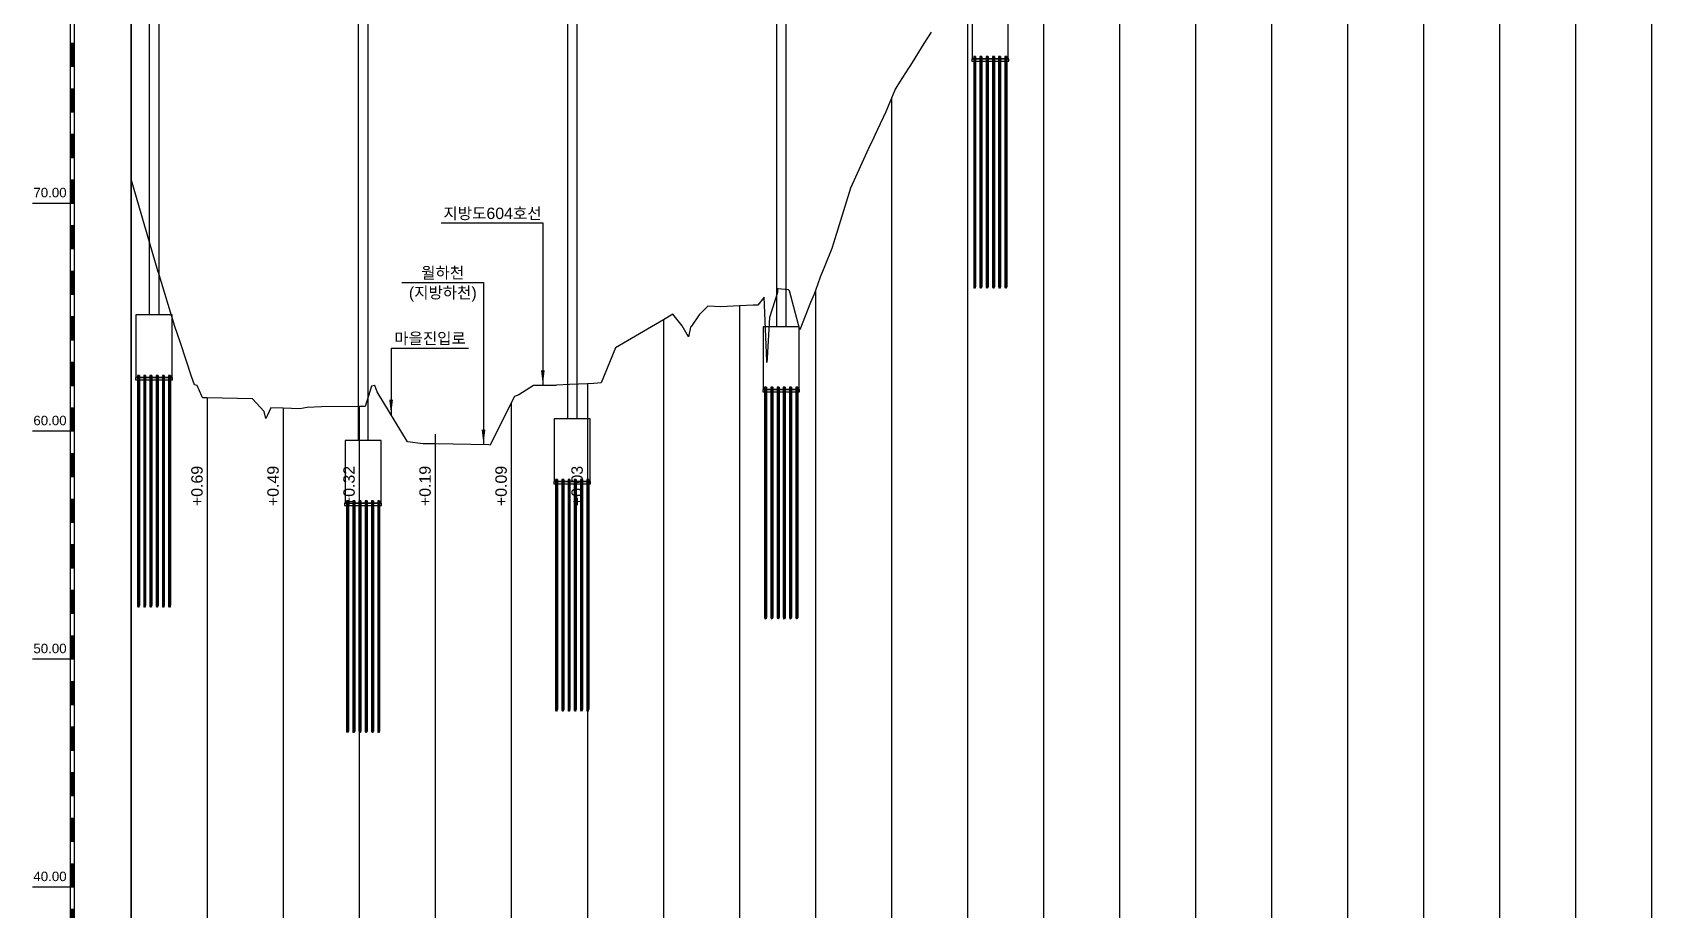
# Model space of a CAD drawing. Header units: millimetres. Extents: x -1499 to 6658, y -12483 to -6008.
# Drawn here: x 210.2 to 636.2, y -7364.1 to -7133.1 of the extents above; entities that cross this region are included whole.
import ezdxf
from ezdxf.enums import TextEntityAlignment as Align

# ---------------------------------------------------------------- set-up
doc = ezdxf.new("R2010")
doc.units = ezdxf.units.MM
for name, color, linetype in [('3공구_안성방향_CR-STRN', 4, 'Continuous'), ('Layer', 7, 'Continuous'), ('수직그리드', 1, 'Continuous'), ('일반제원문자', 3, 'Continuous'), ('축척바(문자)', 3, 'Continuous'), ('축척바(선)', 1, 'Continuous'), ('축척바(해치)', 1, 'Continuous')]:
    doc.layers.add(name, color=color, linetype=linetype)
doc.layers.add('CR-VGRD', color=7, linetype='Continuous', true_color=0x7f7f7f)
doc.styles.get("Standard").update_dxf_attribs({"font": 'arial.ttf'})

msp = doc.modelspace()

# ---------------------------------------------------------------- linework, layer by layer
at = {"layer": '3공구_안성방향_CR-STRN', "color": 253, "linetype": 'Continuous'}
for p, q in [((405.91, -6980.99), (405.91, -7210.64)), ((408.41, -6980.99), (408.41, -7210.64)), ((350.91, -6987.37), (350.91, -7234.9)), ((353.41, -6987.37), (353.41, -7234.9)), ((295.91, -6992.31), (295.91, -7240.54)), ((298.41, -6992.31), (298.41, -7240.54)), ((243.41, -6995.64), (243.41, -7207.52)), ((457.41, -7123.6), (457.41, -7140.1)), ((466.91, -7140.1), (466.91, -7123.6)), ((458.32, -7139.5), (457.81, -7139.5)), ((457.81, -7139.5), (457.81, -7200.1)), ((458.32, -7139.5), (457.81, -7139.5)), ((457.82, -7139.5), (457.82, -7200.15)), ((457.85, -7139.5), (457.85, -7200.3)), ((457.9, -7139.5), (457.9, -7200.44)), ((458.07, -7139.5), (458.07, -7200.1)), ((458.23, -7139.5), (458.23, -7199.75)), ((458.29, -7139.5), (458.29, -7199.89)), ((458.31, -7139.5), (458.31, -7200.04)), ((458.32, -7139.5), (458.32, -7200.1)), ((459.96, -7139.5), (459.45, -7139.5)), ((459.45, -7139.5), (459.45, -7200.1)), ((459.96, -7139.5), (459.45, -7139.5)), ((459.46, -7139.5), (459.46, -7200.15)), ((459.49, -7139.5), (459.49, -7200.3)), ((459.54, -7139.5), (459.54, -7200.44)), ((459.71, -7139.5), (459.71, -7200.1)), ((459.87, -7139.5), (459.87, -7199.75)), ((459.93, -7139.5), (459.93, -7199.89)), ((459.95, -7139.5), (459.95, -7200.04)), ((459.96, -7139.5), (459.96, -7200.1)), ((461.6, -7139.5), (461.09, -7139.5)), ((461.09, -7139.5), (461.09, -7200.1)), ((461.6, -7139.5), (461.09, -7139.5)), ((461.1, -7139.5), (461.1, -7200.15)), ((461.13, -7139.5), (461.13, -7200.3)), ((461.18, -7139.5), (461.18, -7200.44)), ((461.35, -7139.5), (461.35, -7200.1)), ((461.51, -7139.5), (461.51, -7199.75)), ((461.57, -7139.5), (461.57, -7199.89)), ((461.59, -7139.5), (461.59, -7200.04)), ((461.6, -7139.5), (461.6, -7200.1)), ((463.24, -7139.5), (462.73, -7139.5)), ((462.73, -7139.5), (462.73, -7200.1)), ((463.24, -7139.5), (462.73, -7139.5)), ((462.74, -7139.5), (462.74, -7200.15)), ((462.77, -7139.5), (462.77, -7200.3)), ((462.82, -7139.5), (462.82, -7200.44)), ((462.99, -7139.5), (462.99, -7200.1)), ((463.15, -7139.5), (463.15, -7199.75)), ((463.21, -7139.5), (463.21, -7199.89)), ((463.23, -7139.5), (463.23, -7200.04)), ((463.24, -7139.5), (463.24, -7200.1)), ((464.88, -7139.5), (464.37, -7139.5)), ((464.37, -7139.5), (464.37, -7200.1)), ((464.88, -7139.5), (464.37, -7139.5)), ((464.38, -7139.5), (464.38, -7200.15)), ((464.41, -7139.5), (464.41, -7200.3)), ((464.46, -7139.5), (464.46, -7200.44)), ((464.63, -7139.5), (464.63, -7200.1)), ((464.79, -7139.5), (464.79, -7199.75)), ((464.85, -7139.5), (464.85, -7199.89)), ((464.87, -7139.5), (464.87, -7200.04)), ((464.88, -7139.5), (464.88, -7200.1)), ((466.52, -7139.5), (466.01, -7139.5)), ((466.01, -7139.5), (466.01, -7200.1)), ((466.52, -7139.5), (466.01, -7139.5)), ((466.02, -7139.5), (466.02, -7200.15)), ((466.05, -7139.5), (466.05, -7200.3)), ((466.1, -7139.5), (466.1, -7200.44)), ((466.27, -7139.5), (466.27, -7200.1)), ((466.43, -7139.5), (466.43, -7199.75)), ((466.49, -7139.5), (466.49, -7199.89)), ((466.51, -7139.5), (466.51, -7200.04)), ((466.52, -7139.5), (466.52, -7200.1)), ((457.31, -7140.1), (457.31, -7140.7)), ((467.01, -7140.1), (457.31, -7140.1)), ((457.31, -7140.7), (467.01, -7140.7)), ((457.41, -7140.1), (466.91, -7140.1)), ((467.01, -7140.7), (467.01, -7140.1)), ((317.66, -7183.32), (344.45, -7183.32)), ((344.45, -7183.32), (344.45, -7226.06)), ((307.35, -7198.96), (328.84, -7198.96)), ((328.84, -7198.96), (328.84, -7241.7)), ((402.41, -7210.64), (402.41, -7227.14)), ((411.91, -7210.64), (402.41, -7210.64)), ((411.91, -7227.14), (411.91, -7210.64)), ((304.53, -7216.24), (324.9, -7216.24)), ((304.53, -7216.24), (304.53, -7233.8)), ((237.8, -7223.42), (237.8, -7284.02)), ((237.81, -7223.42), (237.81, -7284.08)), ((237.84, -7223.42), (237.84, -7284.22)), ((237.89, -7223.42), (237.89, -7284.37)), ((238.06, -7223.42), (238.06, -7284.02)), ((238.23, -7223.42), (238.23, -7283.67)), ((238.28, -7223.42), (238.28, -7283.82)), ((238.3, -7223.42), (238.3, -7283.96)), ((238.31, -7223.42), (238.31, -7284.02)), ((239.44, -7223.42), (239.44, -7284.02)), ((239.45, -7223.42), (239.45, -7284.08)), ((239.48, -7223.42), (239.48, -7284.22)), ((239.53, -7223.42), (239.53, -7284.37)), ((239.7, -7223.42), (239.7, -7284.02)), ((239.87, -7223.42), (239.87, -7283.67)), ((239.92, -7223.42), (239.92, -7283.82)), ((239.94, -7223.42), (239.94, -7283.96)), ((239.95, -7223.42), (239.95, -7284.02)), ((241.08, -7223.42), (241.08, -7284.02)), ((241.09, -7223.42), (241.09, -7284.08)), ((241.12, -7223.42), (241.12, -7284.22)), ((241.17, -7223.42), (241.17, -7284.37)), ((241.34, -7223.42), (241.34, -7284.02)), ((241.51, -7223.42), (241.51, -7283.67)), ((241.56, -7223.42), (241.56, -7283.82)), ((241.58, -7223.42), (241.58, -7283.96)), ((241.59, -7223.42), (241.59, -7284.02)), ((242.72, -7223.42), (242.72, -7284.02)), ((242.73, -7223.42), (242.73, -7284.08)), ((242.76, -7223.42), (242.76, -7284.22)), ((242.81, -7223.42), (242.81, -7284.37)), ((242.98, -7223.42), (242.98, -7284.02)), ((243.15, -7223.42), (243.15, -7283.67)), ((243.2, -7223.42), (243.2, -7283.82)), ((243.22, -7223.42), (243.22, -7283.96)), ((243.23, -7223.42), (243.23, -7284.02)), ((244.36, -7223.42), (244.36, -7284.02)), ((244.37, -7223.42), (244.37, -7284.08)), ((244.4, -7223.42), (244.4, -7284.22)), ((244.45, -7223.42), (244.45, -7284.37)), ((244.62, -7223.42), (244.62, -7284.02)), ((244.79, -7223.42), (244.79, -7283.67)), ((244.84, -7223.42), (244.84, -7283.82)), ((244.86, -7223.42), (244.86, -7283.96)), ((244.87, -7223.42), (244.87, -7284.02)), ((246, -7223.42), (246, -7284.02)), ((246.01, -7223.42), (246.01, -7284.08)), ((246.04, -7223.42), (246.04, -7284.22)), ((246.09, -7223.42), (246.09, -7284.37)), ((246.26, -7223.42), (246.26, -7284.02)), ((246.43, -7223.42), (246.43, -7283.67)), ((246.48, -7223.42), (246.48, -7283.82)), ((246.5, -7223.42), (246.5, -7283.96)), ((246.51, -7223.42), (246.51, -7284.02)), ((402.31, -7227.14), (402.31, -7227.74)), ((412.01, -7227.14), (402.31, -7227.14)), ((402.31, -7227.74), (412.01, -7227.74)), ((402.41, -7227.14), (411.91, -7227.14)), ((403.31, -7226.54), (402.8, -7226.54)), ((402.8, -7226.54), (402.8, -7287.14)), ((403.31, -7226.54), (402.8, -7226.54)), ((402.81, -7226.54), (402.81, -7287.2)), ((402.84, -7226.54), (402.84, -7287.34)), ((402.89, -7226.54), (402.89, -7287.49)), ((403.06, -7226.54), (403.06, -7287.14)), ((403.23, -7226.54), (403.23, -7286.79)), ((403.28, -7226.54), (403.28, -7286.94)), ((403.3, -7226.54), (403.3, -7287.08)), ((403.31, -7226.54), (403.31, -7287.14)), ((404.95, -7226.54), (404.44, -7226.54)), ((404.44, -7226.54), (404.44, -7287.14)), ((404.95, -7226.54), (404.44, -7226.54)), ((404.45, -7226.54), (404.45, -7287.2)), ((404.48, -7226.54), (404.48, -7287.34)), ((404.53, -7226.54), (404.53, -7287.49)), ((404.7, -7226.54), (404.7, -7287.14)), ((404.87, -7226.54), (404.87, -7286.79)), ((404.92, -7226.54), (404.92, -7286.94)), ((404.94, -7226.54), (404.94, -7287.08)), ((404.95, -7226.54), (404.95, -7287.14)), ((406.59, -7226.54), (406.08, -7226.54)), ((406.08, -7226.54), (406.08, -7287.14)), ((406.59, -7226.54), (406.08, -7226.54)), ((406.09, -7226.54), (406.09, -7287.2)), ((406.12, -7226.54), (406.12, -7287.34)), ((406.17, -7226.54), (406.17, -7287.49)), ((406.34, -7226.54), (406.34, -7287.14)), ((406.51, -7226.54), (406.51, -7286.79)), ((406.56, -7226.54), (406.56, -7286.94)), ((406.58, -7226.54), (406.58, -7287.08)), ((406.59, -7226.54), (406.59, -7287.14)), ((408.23, -7226.54), (407.72, -7226.54)), ((407.72, -7226.54), (407.72, -7287.14)), ((408.23, -7226.54), (407.72, -7226.54)), ((407.73, -7226.54), (407.73, -7287.2)), ((407.76, -7226.54), (407.76, -7287.34)), ((407.81, -7226.54), (407.81, -7287.49)), ((407.98, -7226.54), (407.98, -7287.14)), ((408.15, -7226.54), (408.15, -7286.79)), ((408.2, -7226.54), (408.2, -7286.94)), ((408.22, -7226.54), (408.22, -7287.08)), ((408.23, -7226.54), (408.23, -7287.14)), ((409.87, -7226.54), (409.36, -7226.54)), ((409.36, -7226.54), (409.36, -7287.14)), ((409.87, -7226.54), (409.36, -7226.54)), ((409.37, -7226.54), (409.37, -7287.2)), ((409.4, -7226.54), (409.4, -7287.34)), ((409.45, -7226.54), (409.45, -7287.49)), ((409.62, -7226.54), (409.62, -7287.14)), ((409.79, -7226.54), (409.79, -7286.79)), ((409.84, -7226.54), (409.84, -7286.94)), ((409.86, -7226.54), (409.86, -7287.08)), ((409.87, -7226.54), (409.87, -7287.14)), ((411.51, -7226.54), (411, -7226.54)), ((411, -7226.54), (411, -7287.14)), ((411.51, -7226.54), (411, -7226.54)), ((411.01, -7226.54), (411.01, -7287.2)), ((411.04, -7226.54), (411.04, -7287.34)), ((411.09, -7226.54), (411.09, -7287.49)), ((411.26, -7226.54), (411.26, -7287.14)), ((411.43, -7226.54), (411.43, -7286.79)), ((411.48, -7226.54), (411.48, -7286.94)), ((411.5, -7226.54), (411.5, -7287.08)), ((411.51, -7226.54), (411.51, -7287.14)), ((412.01, -7227.74), (412.01, -7227.14)), ((347.41, -7234.9), (347.41, -7251.4)), ((356.91, -7234.9), (347.41, -7234.9)), ((356.91, -7251.4), (356.91, -7234.9)), ((256.16, -7238.92), (256.16, -7262.06)), ((276.16, -7238.92), (276.16, -7262.06)), ((292.41, -7240.54), (292.41, -7257.04)), ((301.91, -7240.54), (292.41, -7240.54)), ((296.16, -7238.92), (296.16, -7262.06)), ((301.91, -7257.04), (301.91, -7240.54)), ((316.16, -7238.92), (316.16, -7262.06)), ((336.16, -7238.92), (336.16, -7262.06)), ((356.16, -7238.92), (356.16, -7262.06)), ((347.31, -7251.4), (347.31, -7252)), ((357.01, -7251.4), (347.31, -7251.4)), ((347.31, -7252), (357.01, -7252)), ((347.41, -7251.4), (356.91, -7251.4)), ((348.31, -7250.8), (347.8, -7250.8)), ((347.8, -7250.8), (347.8, -7311.4)), ((348.31, -7250.8), (347.8, -7250.8)), ((347.81, -7250.8), (347.81, -7311.46)), ((347.84, -7250.8), (347.84, -7311.6)), ((347.89, -7250.8), (347.89, -7311.75)), ((348.06, -7250.8), (348.06, -7311.4)), ((348.23, -7250.8), (348.23, -7311.06)), ((348.28, -7250.8), (348.28, -7311.2)), ((348.3, -7250.8), (348.3, -7311.34)), ((348.31, -7250.8), (348.31, -7311.4)), ((349.95, -7250.8), (349.44, -7250.8)), ((349.44, -7250.8), (349.44, -7311.4)), ((349.95, -7250.8), (349.44, -7250.8)), ((349.45, -7250.8), (349.45, -7311.46)), ((349.48, -7250.8), (349.48, -7311.6)), ((349.53, -7250.8), (349.53, -7311.75)), ((349.7, -7250.8), (349.7, -7311.4)), ((349.87, -7250.8), (349.87, -7311.06)), ((349.92, -7250.8), (349.92, -7311.2)), ((349.94, -7250.8), (349.94, -7311.34)), ((349.95, -7250.8), (349.95, -7311.4)), ((351.59, -7250.8), (351.08, -7250.8)), ((351.08, -7250.8), (351.08, -7311.4)), ((351.59, -7250.8), (351.08, -7250.8)), ((351.09, -7250.8), (351.09, -7311.46)), ((351.12, -7250.8), (351.12, -7311.6)), ((351.17, -7250.8), (351.17, -7311.75)), ((351.34, -7250.8), (351.34, -7311.4)), ((351.51, -7250.8), (351.51, -7311.06)), ((351.56, -7250.8), (351.56, -7311.2)), ((351.58, -7250.8), (351.58, -7311.34)), ((351.59, -7250.8), (351.59, -7311.4)), ((353.23, -7250.8), (352.72, -7250.8)), ((352.72, -7250.8), (352.72, -7311.4)), ((353.23, -7250.8), (352.72, -7250.8)), ((352.73, -7250.8), (352.73, -7311.46)), ((352.76, -7250.8), (352.76, -7311.6)), ((352.81, -7250.8), (352.81, -7311.75)), ((352.98, -7250.8), (352.98, -7311.4)), ((353.15, -7250.8), (353.15, -7311.06)), ((353.2, -7250.8), (353.2, -7311.2)), ((353.22, -7250.8), (353.22, -7311.34)), ((353.23, -7250.8), (353.23, -7311.4)), ((354.87, -7250.8), (354.36, -7250.8)), ((354.36, -7250.8), (354.36, -7311.4)), ((354.87, -7250.8), (354.36, -7250.8)), ((354.37, -7250.8), (354.37, -7311.46)), ((354.4, -7250.8), (354.4, -7311.6)), ((354.45, -7250.8), (354.45, -7311.75)), ((354.62, -7250.8), (354.62, -7311.4)), ((354.79, -7250.8), (354.79, -7311.06)), ((354.84, -7250.8), (354.84, -7311.2)), ((354.86, -7250.8), (354.86, -7311.34)), ((354.87, -7250.8), (354.87, -7311.4)), ((356.51, -7250.8), (356, -7250.8)), ((356, -7250.8), (356, -7311.4)), ((356.51, -7250.8), (356, -7250.8)), ((356.01, -7250.8), (356.01, -7311.46)), ((356.04, -7250.8), (356.04, -7311.6)), ((356.09, -7250.8), (356.09, -7311.75)), ((356.26, -7250.8), (356.26, -7311.4)), ((356.43, -7250.8), (356.43, -7311.06)), ((356.48, -7250.8), (356.48, -7311.2)), ((356.5, -7250.8), (356.5, -7311.34)), ((356.51, -7250.8), (356.51, -7311.4)), ((357.01, -7252), (357.01, -7251.4)), ((292.31, -7257.04), (292.31, -7257.64)), ((302.01, -7257.04), (292.31, -7257.04)), ((292.31, -7257.64), (302.01, -7257.64)), ((292.41, -7257.04), (301.91, -7257.04)), ((293.31, -7256.44), (292.8, -7256.44)), ((292.8, -7256.44), (292.8, -7317.04)), ((293.31, -7256.44), (292.8, -7256.44)), ((292.81, -7256.44), (292.81, -7317.1)), ((292.84, -7256.44), (292.84, -7317.25)), ((292.89, -7256.44), (292.89, -7317.39)), ((293.06, -7256.44), (293.06, -7317.04)), ((293.23, -7256.44), (293.23, -7316.7)), ((293.28, -7256.44), (293.28, -7316.84)), ((293.3, -7256.44), (293.3, -7316.99)), ((293.31, -7256.44), (293.31, -7317.04)), ((294.95, -7256.44), (294.44, -7256.44)), ((294.44, -7256.44), (294.44, -7317.04)), ((294.95, -7256.44), (294.44, -7256.44)), ((294.45, -7256.44), (294.45, -7317.1)), ((294.48, -7256.44), (294.48, -7317.25)), ((294.53, -7256.44), (294.53, -7317.39)), ((294.7, -7256.44), (294.7, -7317.04)), ((294.87, -7256.44), (294.87, -7316.7)), ((294.92, -7256.44), (294.92, -7316.84)), ((294.94, -7256.44), (294.94, -7316.99)), ((294.95, -7256.44), (294.95, -7317.04)), ((296.59, -7256.44), (296.08, -7256.44)), ((296.08, -7256.44), (296.08, -7317.04)), ((296.59, -7256.44), (296.08, -7256.44)), ((296.09, -7256.44), (296.09, -7317.1)), ((296.12, -7256.44), (296.12, -7317.25)), ((296.17, -7256.44), (296.17, -7317.39)), ((296.34, -7256.44), (296.34, -7317.04)), ((296.51, -7256.44), (296.51, -7316.7)), ((296.56, -7256.44), (296.56, -7316.84)), ((296.58, -7256.44), (296.58, -7316.99)), ((296.59, -7256.44), (296.59, -7317.04)), ((298.23, -7256.44), (297.72, -7256.44)), ((297.72, -7256.44), (297.72, -7317.04)), ((298.23, -7256.44), (297.72, -7256.44)), ((297.73, -7256.44), (297.73, -7317.1)), ((297.76, -7256.44), (297.76, -7317.25)), ((297.81, -7256.44), (297.81, -7317.39)), ((297.98, -7256.44), (297.98, -7317.04)), ((298.15, -7256.44), (298.15, -7316.7)), ((298.2, -7256.44), (298.2, -7316.84)), ((298.22, -7256.44), (298.22, -7316.99)), ((298.23, -7256.44), (298.23, -7317.04)), ((299.87, -7256.44), (299.36, -7256.44)), ((299.36, -7256.44), (299.36, -7317.04)), ((299.87, -7256.44), (299.36, -7256.44)), ((299.37, -7256.44), (299.37, -7317.1)), ((299.4, -7256.44), (299.4, -7317.25)), ((299.45, -7256.44), (299.45, -7317.39)), ((299.62, -7256.44), (299.62, -7317.04)), ((299.79, -7256.44), (299.79, -7316.7)), ((299.84, -7256.44), (299.84, -7316.84)), ((299.86, -7256.44), (299.86, -7316.99)), ((299.87, -7256.44), (299.87, -7317.04)), ((301.51, -7256.44), (301, -7256.44)), ((301, -7256.44), (301, -7317.04)), ((301.51, -7256.44), (301, -7256.44)), ((301.01, -7256.44), (301.01, -7317.1)), ((301.04, -7256.44), (301.04, -7317.25)), ((301.09, -7256.44), (301.09, -7317.39)), ((301.26, -7256.44), (301.26, -7317.04)), ((301.43, -7256.44), (301.43, -7316.7)), ((301.48, -7256.44), (301.48, -7316.84)), ((301.5, -7256.44), (301.5, -7316.99)), ((301.51, -7256.44), (301.51, -7317.04)), ((302.01, -7257.64), (302.01, -7257.04))]:
    msp.add_line(p, q, dxfattribs=at)
at = {"layer": '3공구_안성방향_CR-STRN', "color": 9, "linetype": 'Continuous', "true_color": 0xbdbdbd}
for p, q in [((240.91, -6995.64), (240.91, -7207.52)), ((237.41, -7207.52), (237.41, -7224.02)), ((246.91, -7207.52), (237.41, -7207.52)), ((246.91, -7224.02), (246.91, -7207.52)), ((237.31, -7224.02), (237.31, -7224.62)), ((247.01, -7224.02), (237.31, -7224.02)), ((237.31, -7224.62), (247.01, -7224.62)), ((237.41, -7224.02), (246.91, -7224.02)), ((238.31, -7223.42), (237.8, -7223.42)), ((238.31, -7223.42), (237.8, -7223.42)), ((239.95, -7223.42), (239.44, -7223.42)), ((239.95, -7223.42), (239.44, -7223.42)), ((241.59, -7223.42), (241.08, -7223.42)), ((241.59, -7223.42), (241.08, -7223.42)), ((243.23, -7223.42), (242.72, -7223.42)), ((243.23, -7223.42), (242.72, -7223.42)), ((244.87, -7223.42), (244.36, -7223.42)), ((244.87, -7223.42), (244.36, -7223.42)), ((246.51, -7223.42), (246, -7223.42)), ((246.51, -7223.42), (246, -7223.42)), ((247.01, -7224.62), (247.01, -7224.02))]:
    msp.add_line(p, q, dxfattribs=at)
at = {"layer": '3공구_안성방향_CR-STRN', "color": 253, "linetype": 'Continuous'}
for centre, major_axis, start_param, end_param in [((457.94, -7199.6), (0, 0.906), 2.229119, 4.134518), ((458.19, -7200.67), (0, 0.952), -0.927295, 0.927295), ((458.19, -7199.52), (0, 0.953), 2.214297, 4.068888), ((459.58, -7199.6), (0, 0.906), 2.229119, 4.134518), ((459.83, -7200.67), (0, 0.952), -0.927295, 0.927295), ((459.83, -7199.52), (0, 0.953), 2.214297, 4.068888), ((461.22, -7199.6), (0, 0.906), 2.229119, 4.134518), ((461.47, -7200.67), (0, 0.952), -0.927295, 0.927295), ((461.47, -7199.52), (0, 0.953), 2.214297, 4.068888), ((462.86, -7199.6), (0, 0.906), 2.229119, 4.134518), ((463.11, -7200.67), (0, 0.952), -0.927295, 0.927295), ((463.11, -7199.52), (0, 0.953), 2.214297, 4.068888), ((464.5, -7199.6), (0, 0.906), 2.229119, 4.134518), ((464.75, -7200.67), (0, 0.952), -0.927295, 0.927295), ((464.75, -7199.52), (0, 0.953), 2.214297, 4.068888), ((466.14, -7199.6), (0, 0.906), 2.229119, 4.134518), ((466.39, -7200.67), (0, 0.952), -0.927295, 0.927295), ((466.39, -7199.52), (0, 0.953), 2.214297, 4.068888), ((237.93, -7283.52), (0, 0.906), 2.229119, 4.134518), ((238.18, -7284.59), (0, 0.952), -0.927295, 0.927295), ((238.18, -7283.45), (0, 0.953), 2.214297, 4.068888), ((239.57, -7283.52), (0, 0.906), 2.229119, 4.134518), ((239.82, -7284.59), (0, 0.952), -0.927295, 0.927295), ((239.82, -7283.45), (0, 0.953), 2.214297, 4.068888), ((241.21, -7283.52), (0, 0.906), 2.229119, 4.134518), ((241.46, -7284.59), (0, 0.952), -0.927295, 0.927295), ((241.46, -7283.45), (0, 0.953), 2.214297, 4.068888), ((242.85, -7283.52), (0, 0.906), 2.229119, 4.134518), ((243.1, -7284.59), (0, 0.952), -0.927295, 0.927295), ((243.1, -7283.45), (0, 0.953), 2.214297, 4.068888), ((244.49, -7283.52), (0, 0.906), 2.229119, 4.134518), ((244.74, -7284.59), (0, 0.952), -0.927295, 0.927295), ((244.74, -7283.45), (0, 0.953), 2.214297, 4.068888), ((246.13, -7283.52), (0, 0.906), 2.229119, 4.134518), ((246.38, -7284.59), (0, 0.952), -0.927295, 0.927295), ((246.38, -7283.45), (0, 0.953), 2.214297, 4.068888), ((402.93, -7286.65), (0, 0.906), 2.229119, 4.134518), ((403.18, -7287.71), (0, 0.952), -0.927295, 0.927295), ((403.18, -7286.57), (0, 0.953), 2.214297, 4.068888), ((404.57, -7286.65), (0, 0.906), 2.229119, 4.134518), ((404.82, -7287.71), (0, 0.952), -0.927295, 0.927295), ((404.82, -7286.57), (0, 0.953), 2.214297, 4.068888), ((406.21, -7286.65), (0, 0.906), 2.229119, 4.134518), ((406.46, -7287.71), (0, 0.952), -0.927295, 0.927295), ((406.46, -7286.57), (0, 0.953), 2.214297, 4.068888), ((407.85, -7286.65), (0, 0.906), 2.229119, 4.134518), ((408.1, -7287.71), (0, 0.952), -0.927295, 0.927295), ((408.1, -7286.57), (0, 0.953), 2.214297, 4.068888), ((409.49, -7286.65), (0, 0.906), 2.229119, 4.134518), ((409.74, -7287.71), (0, 0.952), -0.927295, 0.927295), ((409.74, -7286.57), (0, 0.953), 2.214297, 4.068888), ((411.13, -7286.65), (0, 0.906), 2.229119, 4.134518), ((411.38, -7287.71), (0, 0.952), -0.927295, 0.927295), ((411.38, -7286.57), (0, 0.953), 2.214297, 4.068888), ((347.93, -7310.91), (0, 0.906), 2.229119, 4.134518), ((348.18, -7311.98), (0, 0.952), -0.927295, 0.927295), ((348.18, -7310.83), (0, 0.953), 2.214297, 4.068888), ((349.57, -7310.91), (0, 0.906), 2.229119, 4.134518), ((349.82, -7311.98), (0, 0.952), -0.927295, 0.927295), ((349.82, -7310.83), (0, 0.953), 2.214297, 4.068888), ((351.21, -7310.91), (0, 0.906), 2.229119, 4.134518), ((351.46, -7311.98), (0, 0.952), -0.927295, 0.927295), ((351.46, -7310.83), (0, 0.953), 2.214297, 4.068888), ((352.85, -7310.91), (0, 0.906), 2.229119, 4.134518), ((353.1, -7311.98), (0, 0.952), -0.927295, 0.927295), ((353.1, -7310.83), (0, 0.953), 2.214297, 4.068888), ((354.49, -7310.91), (0, 0.906), 2.229119, 4.134518), ((354.74, -7311.98), (0, 0.952), -0.927295, 0.927295), ((354.74, -7310.83), (0, 0.953), 2.214297, 4.068888), ((356.13, -7310.91), (0, 0.906), 2.229119, 4.134518), ((356.38, -7311.98), (0, 0.952), -0.927295, 0.927295), ((356.38, -7310.83), (0, 0.953), 2.214297, 4.068888), ((292.93, -7316.55), (0, 0.906), 2.229119, 4.134518), ((293.18, -7317.62), (0, 0.952), -0.927295, 0.927295), ((293.18, -7316.47), (0, 0.953), 2.214297, 4.068888), ((294.57, -7316.55), (0, 0.906), 2.229119, 4.134518), ((294.82, -7317.62), (0, 0.952), -0.927295, 0.927295), ((294.82, -7316.47), (0, 0.953), 2.214297, 4.068888), ((296.21, -7316.55), (0, 0.906), 2.229119, 4.134518), ((296.46, -7317.62), (0, 0.952), -0.927295, 0.927295), ((296.46, -7316.47), (0, 0.953), 2.214297, 4.068888), ((297.85, -7316.55), (0, 0.906), 2.229119, 4.134518), ((298.1, -7317.62), (0, 0.952), -0.927295, 0.927295), ((298.1, -7316.47), (0, 0.953), 2.214297, 4.068888), ((299.49, -7316.55), (0, 0.906), 2.229119, 4.134518), ((299.74, -7317.62), (0, 0.952), -0.927295, 0.927295), ((299.74, -7316.47), (0, 0.953), 2.214297, 4.068888), ((301.13, -7316.55), (0, 0.906), 2.229119, 4.134518), ((301.38, -7317.62), (0, 0.952), -0.927295, 0.927295), ((301.38, -7316.47), (0, 0.953), 2.214297, 4.068888)]:
    msp.add_ellipse(centre, major_axis=major_axis, ratio=0.166667, start_param=start_param, end_param=end_param, dxfattribs=at)
for points in [[(344.45, -7226.06), (343.95, -7222.06), (344.95, -7222.06)], [(304.53, -7233.8), (304.03, -7229.8), (305.03, -7229.8)], [(328.84, -7241.7), (328.34, -7237.7), (329.34, -7237.7)]]:
    msp.add_solid(points, dxfattribs=at)
at = {"layer": 'CR-VGRD', "color": 253, "linetype": 'Continuous', "flags": 128}
msp.add_lwpolyline([(446.58, -7133.06), (444.71, -7136.06), (441.61, -7141.04), (440.99, -7142.06), (440.65, -7142.6), (438.31, -7146.26), (437.28, -7147.82), (437.15, -7148.06), (437.03, -7148.36), (436.16, -7150.46), (434.65, -7154.06), (432.49, -7158.74), (431.89, -7160.06), (431.53, -7160.78), (430.14, -7163.72), (425.35, -7174.16), (420.92, -7188.62), (420.52, -7190.06), (418.66, -7194.56), (417.39, -7197.56), (416.16, -7201.1), (415.82, -7202.06), (414.83, -7204.28), (412.07, -7211.48), (409.31, -7201.16), (409.05, -7200.92), (406.35, -7200.68), (406.21, -7200.5), (406.15, -7201.58), (404.11, -7208.18), (403.45, -7218.86), (403.37, -7220.06), (403.34, -7219.58), (402.67, -7202.84), (401.01, -7204.94), (399.82, -7204.94), (396.16, -7205.12), (391.31, -7205.36), (387.86, -7205.24), (385.54, -7207.46), (383.54, -7210.52), (383.27, -7210.7), (382.73, -7213.28), (381.08, -7210.4), (378.68, -7207.28), (376.16, -7208.78), (363.54, -7216.22), (359.79, -7225.4), (357.9, -7225.58), (356.16, -7225.64), (351.43, -7225.82), (348.06, -7226), (347.76, -7226.06), (347.23, -7226.06), (347.21, -7226.06), (346.46, -7226.06), (345.8, -7226.06), (345.49, -7226.06), (342.02, -7226.06), (338.13, -7228.58), (337.01, -7229), (336.16, -7230.68), (330.63, -7241.78), (330.23, -7241.72), (316.16, -7241.48), (313, -7241.42), (308.88, -7240.94), (300.84, -7227.74), (300.21, -7226.06), (300.16, -7226.06), (299.41, -7226.3), (297.68, -7231.58), (296.16, -7231.58), (286.22, -7231.7), (282.47, -7231.88), (280.49, -7232.24), (276.16, -7232.06), (272.89, -7231.94), (271.98, -7233.86), (271.58, -7234.82), (271.16, -7232.9), (268.05, -7229.6), (256.16, -7229.3), (255.48, -7229.3), (254.98, -7229.3), (254.84, -7229.18), (254.75, -7228.94), (253.49, -7226.06), (252.77, -7225.94), (252.01, -7223.72), (249.16, -7214.84), (247.65, -7210.58), (243.21, -7196.12), (243.19, -7196.06), (243.17, -7196), (243.14, -7195.88), (236.16, -7171.76)], dxfattribs=at)
at = {"layer": 'Layer'}
msp.add_line((236.16, -6945), (236.16, -7598.06), dxfattribs=at)
at = {"layer": '수직그리드', "color": 253}
for p, q in [((636.16, -6887.24), (636.16, -7598.06)), ((456.16, -6937.81), (456.16, -7598.06)), ((616.16, -6937.81), (616.16, -7598.06)), ((596.16, -6976.4), (596.16, -7598.06)), ((576.16, -7005.74), (576.16, -7598.06)), ((496.16, -7051.28), (496.16, -7598.06)), ((556.16, -7052.48), (556.16, -7598.06)), ((516.16, -7057.52), (516.16, -7598.06)), ((536.16, -7059.02), (536.16, -7598.06)), ((476.16, -7080.14), (476.16, -7598.06)), ((436.16, -7150.46), (436.16, -7598.06)), ((416.16, -7201.1), (416.16, -7598.06)), ((396.16, -7205.12), (396.16, -7598.06)), ((376.16, -7208.78), (376.16, -7598.06)), ((356.16, -7225.64), (356.16, -7598.06)), ((256.16, -7229.3), (256.16, -7598.06)), ((276.16, -7232.06), (276.16, -7598.06)), ((296.16, -7231.58), (296.16, -7598.06)), ((336.16, -7230.68), (336.16, -7598.06)), ((316.16, -7241.48), (316.16, -7598.06))]:
    msp.add_line(p, q, dxfattribs=at)
at = {"layer": '축척바(선)'}
for p, q in [((236.16, -7598.06), (236.16, -6032.06)), ((220.16, -7598.06), (220.16, -6038.06)), ((221.16, -6038.06), (221.16, -7598.06)), ((210.16, -7178.06), (221.16, -7178.06)), ((210.16, -7238.06), (221.16, -7238.06)), ((210.16, -7298.06), (221.16, -7298.06)), ((210.16, -7358.06), (221.16, -7358.06))]:
    msp.add_line(p, q, dxfattribs=at)
at = {"layer": '축척바(해치)'}
for p, q in [((220.16, -7136.06), (220.16, -7130.06)), ((221.16, -7130.06), (221.16, -7136.06)), ((220.16, -7142.06), (220.16, -7136.06)), ((220.16, -7136.06), (221.16, -7136.06)), ((221.16, -7136.06), (220.16, -7136.06)), ((220.26, -7142.06), (220.26, -7136.06)), ((220.36, -7136.06), (220.36, -7142.06)), ((220.46, -7142.06), (220.46, -7136.06)), ((220.56, -7136.06), (220.56, -7142.06)), ((220.66, -7142.06), (220.66, -7136.06)), ((220.76, -7136.06), (220.76, -7142.06)), ((220.86, -7142.06), (220.86, -7136.06)), ((220.96, -7136.06), (220.96, -7142.06)), ((221.06, -7142.06), (221.06, -7136.06)), ((221.16, -7136.06), (221.16, -7142.06)), ((220.16, -7148.06), (220.16, -7142.06)), ((220.16, -7142.06), (221.16, -7142.06)), ((221.16, -7142.06), (220.16, -7142.06)), ((221.16, -7142.06), (221.16, -7148.06)), ((220.16, -7154.06), (220.16, -7148.06)), ((220.16, -7148.06), (221.16, -7148.06)), ((221.16, -7148.06), (220.16, -7148.06)), ((220.26, -7154.06), (220.26, -7148.06)), ((220.36, -7148.06), (220.36, -7154.06)), ((220.46, -7154.06), (220.46, -7148.06)), ((220.56, -7148.06), (220.56, -7154.06)), ((220.66, -7154.06), (220.66, -7148.06)), ((220.76, -7148.06), (220.76, -7154.06)), ((220.86, -7154.06), (220.86, -7148.06)), ((220.96, -7148.06), (220.96, -7154.06)), ((221.06, -7154.06), (221.06, -7148.06)), ((221.16, -7148.06), (221.16, -7154.06)), ((220.16, -7160.06), (220.16, -7154.06)), ((220.16, -7154.06), (221.16, -7154.06)), ((221.16, -7154.06), (220.16, -7154.06)), ((221.16, -7154.06), (221.16, -7160.06)), ((220.16, -7166.06), (220.16, -7160.06)), ((220.16, -7160.06), (221.16, -7160.06)), ((221.16, -7160.06), (220.16, -7160.06)), ((220.26, -7166.06), (220.26, -7160.06)), ((220.36, -7160.06), (220.36, -7166.06)), ((220.46, -7166.06), (220.46, -7160.06)), ((220.56, -7160.06), (220.56, -7166.06)), ((220.66, -7166.06), (220.66, -7160.06)), ((220.76, -7160.06), (220.76, -7166.06)), ((220.86, -7166.06), (220.86, -7160.06)), ((220.96, -7160.06), (220.96, -7166.06)), ((221.06, -7166.06), (221.06, -7160.06)), ((221.16, -7160.06), (221.16, -7166.06)), ((220.16, -7172.06), (220.16, -7166.06)), ((220.16, -7166.06), (221.16, -7166.06)), ((221.16, -7166.06), (220.16, -7166.06)), ((221.16, -7166.06), (221.16, -7172.06)), ((220.16, -7178.06), (220.16, -7172.06)), ((220.16, -7172.06), (221.16, -7172.06)), ((221.16, -7172.06), (220.16, -7172.06)), ((220.26, -7178.06), (220.26, -7172.06)), ((220.36, -7172.06), (220.36, -7178.06)), ((220.46, -7178.06), (220.46, -7172.06)), ((220.56, -7172.06), (220.56, -7178.06)), ((220.66, -7178.06), (220.66, -7172.06)), ((220.76, -7172.06), (220.76, -7178.06)), ((220.86, -7178.06), (220.86, -7172.06)), ((220.96, -7172.06), (220.96, -7178.06)), ((221.06, -7178.06), (221.06, -7172.06)), ((221.16, -7172.06), (221.16, -7178.06)), ((220.16, -7184.06), (220.16, -7178.06)), ((220.16, -7178.06), (221.16, -7178.06)), ((221.16, -7178.06), (220.16, -7178.06)), ((221.16, -7178.06), (221.16, -7184.06)), ((220.16, -7190.06), (220.16, -7184.06)), ((220.16, -7184.06), (221.16, -7184.06)), ((221.16, -7184.06), (220.16, -7184.06)), ((220.26, -7190.06), (220.26, -7184.06)), ((220.36, -7184.06), (220.36, -7190.06)), ((220.46, -7190.06), (220.46, -7184.06)), ((220.56, -7184.06), (220.56, -7190.06)), ((220.66, -7190.06), (220.66, -7184.06)), ((220.76, -7184.06), (220.76, -7190.06)), ((220.86, -7190.06), (220.86, -7184.06)), ((220.96, -7184.06), (220.96, -7190.06)), ((221.06, -7190.06), (221.06, -7184.06)), ((221.16, -7184.06), (221.16, -7190.06)), ((220.16, -7196.06), (220.16, -7190.06)), ((220.16, -7190.06), (221.16, -7190.06)), ((221.16, -7190.06), (220.16, -7190.06)), ((221.16, -7190.06), (221.16, -7196.06)), ((220.16, -7202.06), (220.16, -7196.06)), ((220.16, -7196.06), (221.16, -7196.06)), ((221.16, -7196.06), (220.16, -7196.06)), ((220.26, -7202.06), (220.26, -7196.06)), ((220.36, -7196.06), (220.36, -7202.06)), ((220.46, -7202.06), (220.46, -7196.06)), ((220.56, -7196.06), (220.56, -7202.06)), ((220.66, -7202.06), (220.66, -7196.06)), ((220.76, -7196.06), (220.76, -7202.06)), ((220.86, -7202.06), (220.86, -7196.06)), ((220.96, -7196.06), (220.96, -7202.06)), ((221.06, -7202.06), (221.06, -7196.06)), ((221.16, -7196.06), (221.16, -7202.06)), ((220.16, -7208.06), (220.16, -7202.06)), ((220.16, -7202.06), (221.16, -7202.06)), ((221.16, -7202.06), (220.16, -7202.06)), ((221.16, -7202.06), (221.16, -7208.06)), ((220.16, -7214.06), (220.16, -7208.06)), ((220.16, -7208.06), (221.16, -7208.06)), ((221.16, -7208.06), (220.16, -7208.06)), ((220.26, -7214.06), (220.26, -7208.06)), ((220.36, -7208.06), (220.36, -7214.06)), ((220.46, -7214.06), (220.46, -7208.06)), ((220.56, -7208.06), (220.56, -7214.06)), ((220.66, -7214.06), (220.66, -7208.06)), ((220.76, -7208.06), (220.76, -7214.06)), ((220.86, -7214.06), (220.86, -7208.06)), ((220.96, -7208.06), (220.96, -7214.06)), ((221.06, -7214.06), (221.06, -7208.06)), ((221.16, -7208.06), (221.16, -7214.06)), ((220.16, -7220.06), (220.16, -7214.06)), ((220.16, -7214.06), (221.16, -7214.06)), ((221.16, -7214.06), (220.16, -7214.06)), ((221.16, -7214.06), (221.16, -7220.06)), ((220.16, -7226.06), (220.16, -7220.06)), ((220.16, -7220.06), (221.16, -7220.06)), ((221.16, -7220.06), (220.16, -7220.06)), ((220.26, -7226.06), (220.26, -7220.06)), ((220.36, -7220.06), (220.36, -7226.06)), ((220.46, -7226.06), (220.46, -7220.06)), ((220.56, -7220.06), (220.56, -7226.06)), ((220.66, -7226.06), (220.66, -7220.06)), ((220.76, -7220.06), (220.76, -7226.06)), ((220.86, -7226.06), (220.86, -7220.06)), ((220.96, -7220.06), (220.96, -7226.06)), ((221.06, -7226.06), (221.06, -7220.06)), ((221.16, -7220.06), (221.16, -7226.06)), ((220.16, -7232.06), (220.16, -7226.06)), ((220.16, -7226.06), (221.16, -7226.06)), ((221.16, -7226.06), (220.16, -7226.06)), ((221.16, -7226.06), (221.16, -7232.06)), ((220.16, -7238.06), (220.16, -7232.06)), ((220.16, -7232.06), (221.16, -7232.06)), ((221.16, -7232.06), (220.16, -7232.06)), ((220.26, -7238.06), (220.26, -7232.06)), ((220.36, -7232.06), (220.36, -7238.06)), ((220.46, -7238.06), (220.46, -7232.06)), ((220.56, -7232.06), (220.56, -7238.06)), ((220.66, -7238.06), (220.66, -7232.06)), ((220.76, -7232.06), (220.76, -7238.06)), ((220.86, -7238.06), (220.86, -7232.06)), ((220.96, -7232.06), (220.96, -7238.06)), ((221.06, -7238.06), (221.06, -7232.06)), ((221.16, -7232.06), (221.16, -7238.06)), ((220.16, -7244.06), (220.16, -7238.06)), ((220.16, -7238.06), (221.16, -7238.06)), ((221.16, -7238.06), (220.16, -7238.06)), ((221.16, -7238.06), (221.16, -7244.06)), ((220.16, -7250.06), (220.16, -7244.06)), ((220.16, -7244.06), (221.16, -7244.06)), ((221.16, -7244.06), (220.16, -7244.06)), ((220.26, -7250.06), (220.26, -7244.06)), ((220.36, -7244.06), (220.36, -7250.06)), ((220.46, -7250.06), (220.46, -7244.06)), ((220.56, -7244.06), (220.56, -7250.06)), ((220.66, -7250.06), (220.66, -7244.06)), ((220.76, -7244.06), (220.76, -7250.06)), ((220.86, -7250.06), (220.86, -7244.06)), ((220.96, -7244.06), (220.96, -7250.06)), ((221.06, -7250.06), (221.06, -7244.06)), ((221.16, -7244.06), (221.16, -7250.06)), ((220.16, -7256.06), (220.16, -7250.06)), ((220.16, -7250.06), (221.16, -7250.06)), ((221.16, -7250.06), (220.16, -7250.06)), ((221.16, -7250.06), (221.16, -7256.06)), ((220.16, -7262.06), (220.16, -7256.06)), ((220.16, -7256.06), (221.16, -7256.06)), ((221.16, -7256.06), (220.16, -7256.06)), ((220.26, -7262.06), (220.26, -7256.06)), ((220.36, -7256.06), (220.36, -7262.06)), ((220.46, -7262.06), (220.46, -7256.06)), ((220.56, -7256.06), (220.56, -7262.06)), ((220.66, -7262.06), (220.66, -7256.06)), ((220.76, -7256.06), (220.76, -7262.06)), ((220.86, -7262.06), (220.86, -7256.06)), ((220.96, -7256.06), (220.96, -7262.06)), ((221.06, -7262.06), (221.06, -7256.06)), ((221.16, -7256.06), (221.16, -7262.06)), ((220.16, -7268.06), (220.16, -7262.06)), ((220.16, -7262.06), (221.16, -7262.06)), ((221.16, -7262.06), (220.16, -7262.06)), ((221.16, -7262.06), (221.16, -7268.06)), ((220.16, -7274.06), (220.16, -7268.06)), ((220.16, -7268.06), (221.16, -7268.06)), ((221.16, -7268.06), (220.16, -7268.06)), ((220.26, -7274.06), (220.26, -7268.06)), ((220.36, -7268.06), (220.36, -7274.06)), ((220.46, -7274.06), (220.46, -7268.06)), ((220.56, -7268.06), (220.56, -7274.06)), ((220.66, -7274.06), (220.66, -7268.06)), ((220.76, -7268.06), (220.76, -7274.06)), ((220.86, -7274.06), (220.86, -7268.06)), ((220.96, -7268.06), (220.96, -7274.06)), ((221.06, -7274.06), (221.06, -7268.06)), ((221.16, -7268.06), (221.16, -7274.06)), ((220.16, -7280.06), (220.16, -7274.06)), ((220.16, -7274.06), (221.16, -7274.06)), ((221.16, -7274.06), (220.16, -7274.06)), ((221.16, -7274.06), (221.16, -7280.06)), ((220.16, -7286.06), (220.16, -7280.06)), ((220.16, -7280.06), (221.16, -7280.06)), ((221.16, -7280.06), (220.16, -7280.06)), ((220.26, -7286.06), (220.26, -7280.06)), ((220.36, -7280.06), (220.36, -7286.06)), ((220.46, -7286.06), (220.46, -7280.06)), ((220.56, -7280.06), (220.56, -7286.06)), ((220.66, -7286.06), (220.66, -7280.06)), ((220.76, -7280.06), (220.76, -7286.06)), ((220.86, -7286.06), (220.86, -7280.06)), ((220.96, -7280.06), (220.96, -7286.06)), ((221.06, -7286.06), (221.06, -7280.06)), ((221.16, -7280.06), (221.16, -7286.06)), ((220.16, -7292.06), (220.16, -7286.06)), ((220.16, -7286.06), (221.16, -7286.06)), ((221.16, -7286.06), (220.16, -7286.06)), ((221.16, -7286.06), (221.16, -7292.06)), ((220.16, -7298.06), (220.16, -7292.06)), ((220.16, -7292.06), (221.16, -7292.06)), ((221.16, -7292.06), (220.16, -7292.06)), ((220.26, -7298.06), (220.26, -7292.06)), ((220.36, -7292.06), (220.36, -7298.06)), ((220.46, -7298.06), (220.46, -7292.06)), ((220.56, -7292.06), (220.56, -7298.06)), ((220.66, -7298.06), (220.66, -7292.06)), ((220.76, -7292.06), (220.76, -7298.06)), ((220.86, -7298.06), (220.86, -7292.06)), ((220.96, -7292.06), (220.96, -7298.06)), ((221.06, -7298.06), (221.06, -7292.06)), ((221.16, -7292.06), (221.16, -7298.06)), ((220.16, -7304.06), (220.16, -7298.06)), ((220.16, -7298.06), (221.16, -7298.06)), ((221.16, -7298.06), (220.16, -7298.06)), ((221.16, -7298.06), (221.16, -7304.06)), ((220.16, -7310.06), (220.16, -7304.06)), ((220.16, -7304.06), (221.16, -7304.06)), ((221.16, -7304.06), (220.16, -7304.06)), ((220.26, -7310.06), (220.26, -7304.06)), ((220.36, -7304.06), (220.36, -7310.06)), ((220.46, -7310.06), (220.46, -7304.06)), ((220.56, -7304.06), (220.56, -7310.06)), ((220.66, -7310.06), (220.66, -7304.06)), ((220.76, -7304.06), (220.76, -7310.06)), ((220.86, -7310.06), (220.86, -7304.06)), ((220.96, -7304.06), (220.96, -7310.06)), ((221.06, -7310.06), (221.06, -7304.06)), ((221.16, -7304.06), (221.16, -7310.06)), ((220.16, -7316.06), (220.16, -7310.06)), ((220.16, -7310.06), (221.16, -7310.06)), ((221.16, -7310.06), (220.16, -7310.06)), ((221.16, -7310.06), (221.16, -7316.06)), ((220.16, -7322.06), (220.16, -7316.06)), ((220.16, -7316.06), (221.16, -7316.06)), ((221.16, -7316.06), (220.16, -7316.06)), ((220.26, -7322.06), (220.26, -7316.06)), ((220.36, -7316.06), (220.36, -7322.06)), ((220.46, -7322.06), (220.46, -7316.06)), ((220.56, -7316.06), (220.56, -7322.06)), ((220.66, -7322.06), (220.66, -7316.06)), ((220.76, -7316.06), (220.76, -7322.06)), ((220.86, -7322.06), (220.86, -7316.06)), ((220.96, -7316.06), (220.96, -7322.06)), ((221.06, -7322.06), (221.06, -7316.06)), ((221.16, -7316.06), (221.16, -7322.06)), ((220.16, -7328.06), (220.16, -7322.06)), ((220.16, -7322.06), (221.16, -7322.06)), ((221.16, -7322.06), (220.16, -7322.06)), ((221.16, -7322.06), (221.16, -7328.06)), ((220.16, -7334.06), (220.16, -7328.06)), ((220.16, -7328.06), (221.16, -7328.06)), ((221.16, -7328.06), (220.16, -7328.06)), ((220.26, -7334.06), (220.26, -7328.06)), ((220.36, -7328.06), (220.36, -7334.06)), ((220.46, -7334.06), (220.46, -7328.06)), ((220.56, -7328.06), (220.56, -7334.06)), ((220.66, -7334.06), (220.66, -7328.06)), ((220.76, -7328.06), (220.76, -7334.06)), ((220.86, -7334.06), (220.86, -7328.06)), ((220.96, -7328.06), (220.96, -7334.06)), ((221.06, -7334.06), (221.06, -7328.06)), ((221.16, -7328.06), (221.16, -7334.06)), ((220.16, -7340.06), (220.16, -7334.06)), ((220.16, -7334.06), (221.16, -7334.06)), ((221.16, -7334.06), (220.16, -7334.06)), ((221.16, -7334.06), (221.16, -7340.06)), ((220.16, -7346.06), (220.16, -7340.06)), ((220.16, -7340.06), (221.16, -7340.06)), ((221.16, -7340.06), (220.16, -7340.06)), ((220.26, -7346.06), (220.26, -7340.06)), ((220.36, -7340.06), (220.36, -7346.06)), ((220.46, -7346.06), (220.46, -7340.06)), ((220.56, -7340.06), (220.56, -7346.06)), ((220.66, -7346.06), (220.66, -7340.06)), ((220.76, -7340.06), (220.76, -7346.06)), ((220.86, -7346.06), (220.86, -7340.06)), ((220.96, -7340.06), (220.96, -7346.06)), ((221.06, -7346.06), (221.06, -7340.06)), ((221.16, -7340.06), (221.16, -7346.06)), ((220.16, -7352.06), (220.16, -7346.06)), ((220.16, -7346.06), (221.16, -7346.06)), ((221.16, -7346.06), (220.16, -7346.06)), ((221.16, -7346.06), (221.16, -7352.06)), ((220.16, -7358.06), (220.16, -7352.06)), ((220.16, -7352.06), (221.16, -7352.06)), ((221.16, -7352.06), (220.16, -7352.06)), ((220.26, -7358.06), (220.26, -7352.06)), ((220.36, -7352.06), (220.36, -7358.06)), ((220.46, -7358.06), (220.46, -7352.06)), ((220.56, -7352.06), (220.56, -7358.06)), ((220.66, -7358.06), (220.66, -7352.06)), ((220.76, -7352.06), (220.76, -7358.06)), ((220.86, -7358.06), (220.86, -7352.06)), ((220.96, -7352.06), (220.96, -7358.06)), ((221.06, -7358.06), (221.06, -7352.06)), ((221.16, -7352.06), (221.16, -7358.06)), ((220.16, -7364.06), (220.16, -7358.06)), ((220.16, -7358.06), (221.16, -7358.06)), ((221.16, -7358.06), (220.16, -7358.06)), ((221.16, -7358.06), (221.16, -7364.06)), ((220.16, -7370.06), (220.16, -7364.06)), ((220.16, -7364.06), (221.16, -7364.06)), ((221.16, -7364.06), (220.16, -7364.06)), ((220.26, -7370.06), (220.26, -7364.06)), ((220.36, -7364.06), (220.36, -7370.06)), ((220.46, -7370.06), (220.46, -7364.06)), ((220.56, -7364.06), (220.56, -7370.06)), ((220.66, -7370.06), (220.66, -7364.06)), ((220.76, -7364.06), (220.76, -7370.06)), ((220.86, -7370.06), (220.86, -7364.06)), ((220.96, -7364.06), (220.96, -7370.06)), ((221.06, -7370.06), (221.06, -7364.06)), ((221.16, -7364.06), (221.16, -7370.06))]:
    msp.add_line(p, q, dxfattribs=at)

# ---------------------------------------------------------------- texts
at = {"layer": '일반제원문자', "color": 253}
for s, p in [('지방도604호선', (331.22, -7180.78)), ('월하천', (318.1, -7196.42)), ('(지방하천)', (318.13, -7201.65)), ('마을진입로', (314.77, -7213.69))]:
    msp.add_text(s, height=3, dxfattribs=at).set_placement(p, align=Align.MIDDLE_CENTER)
at = {"layer": '일반제원문자', "color": 9, "true_color": 0xbdbdbd}
for s, p in [('   +0.69', (254.96, -7261.34)), ('   +0.49', (274.96, -7261.34))]:
    msp.add_text(s, height=3, rotation=90, dxfattribs=at).set_placement(p)
at = {"layer": '일반제원문자', "color": 253}
for s, p in [('   +0.32', (294.96, -7261.34)), ('   +0.19', (314.96, -7261.34)), ('   +0.09', (334.96, -7261.34)), ('   +0.03', (354.96, -7261.34))]:
    msp.add_text(s, height=3, rotation=90, dxfattribs=at).set_placement(p)
at = {"layer": '축척바(문자)'}
for s, p in [('70.00', (219.16, -7176.56)), ('60.00', (219.16, -7236.56)), ('50.00', (219.16, -7296.56)), ('40.00', (219.16, -7356.56))]:
    msp.add_text(s, height=2.5, dxfattribs=at).set_placement(p, align=Align.RIGHT)

doc.saveas('drawing.dxf')
